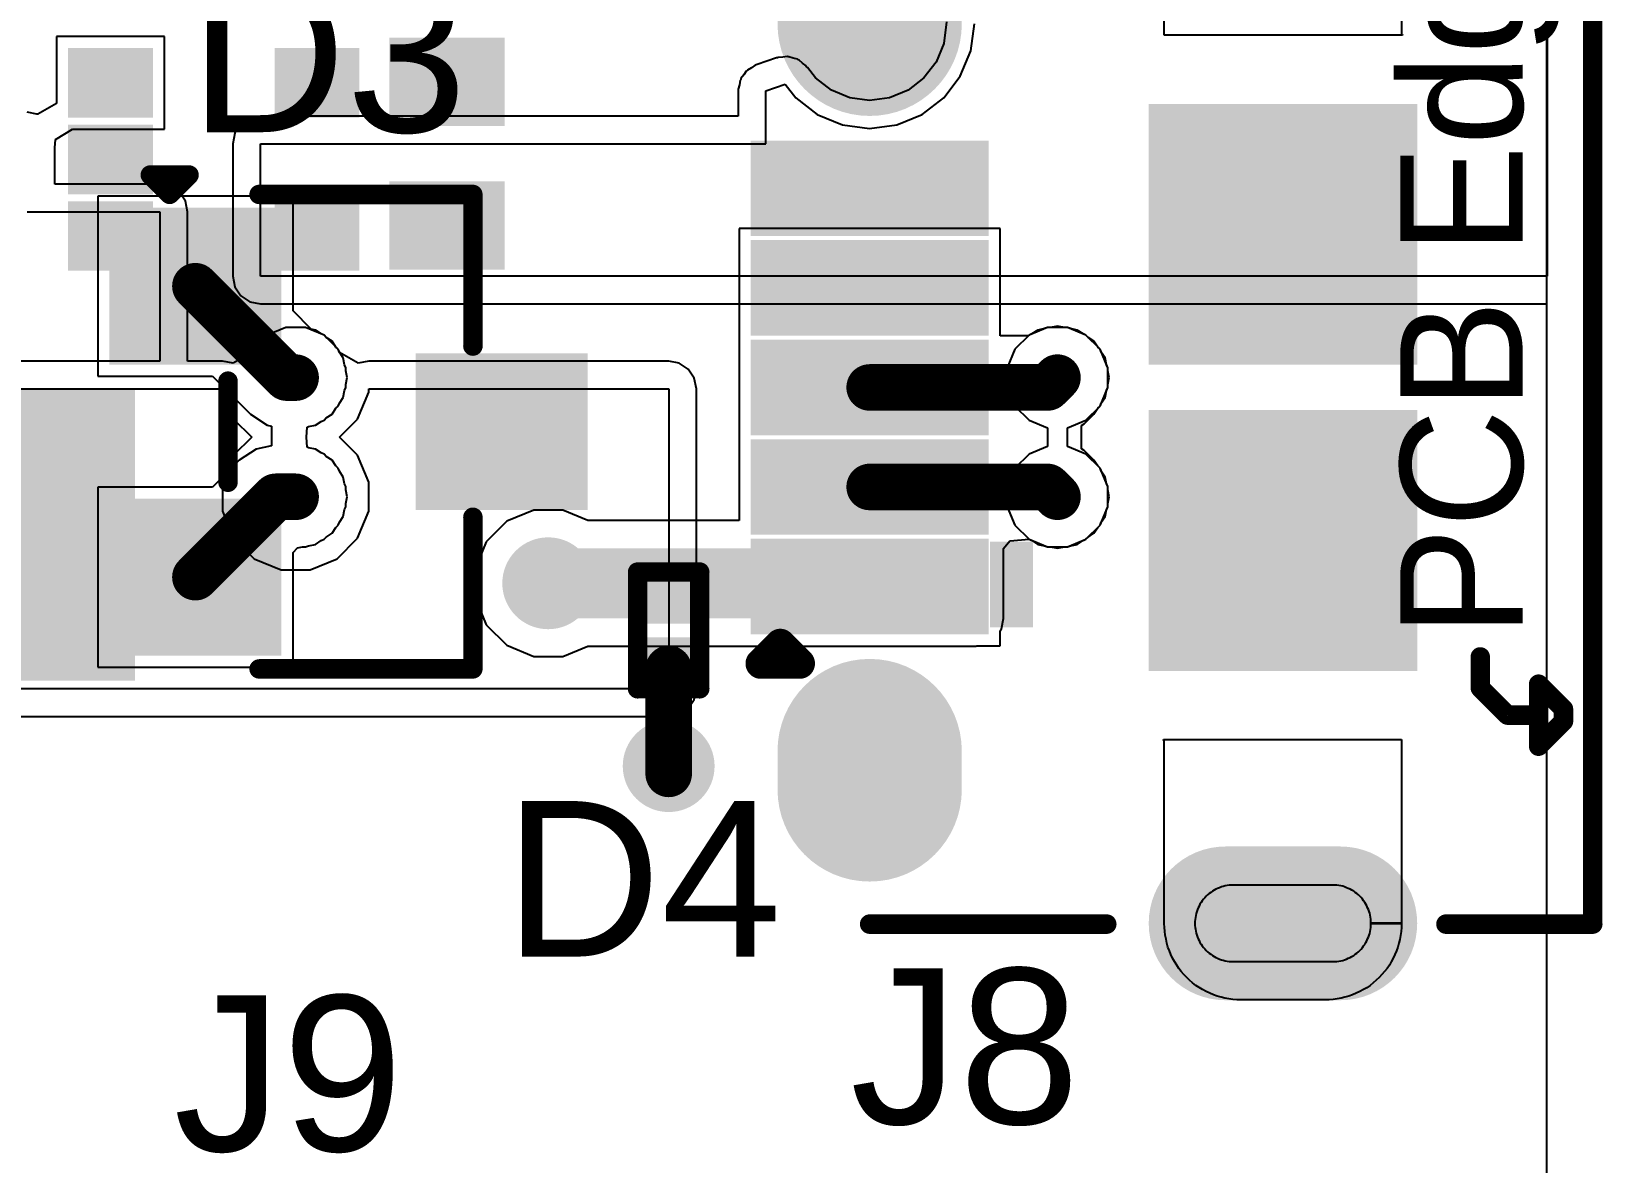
# Model space of a CAD drawing. Header units: millimetres. Extents: x -1.7 to 76.1, y -1.1 to 50.5.
# Drawn here: x 46.51 to 56.77, y 2.87 to 10.26 of the extents above; entities that cross this region are included whole.
import ezdxf

# ---------------------------------------------------------------- set-up
doc = ezdxf.new("R2010")
doc.units = ezdxf.units.MM
for name, color, linetype in [('BottomLayer', 5, 'Continuous'), ('BottomPaste', 16, 'Continuous'), ('BottomSolder', 6, 'Continuous'), ('MultiLayer', 9, 'Continuous'), ('PadHoleLayer', 156, 'Continuous'), ('TopLayer', 1, 'Continuous'), ('TopOverlay', 2, 'Continuous'), ('TopPaste', 8, 'Continuous'), ('TopSolder', 216, 'Continuous'), ('ViaHoleLayer', 16, 'Continuous')]:
    doc.layers.add(name, color=color, linetype=linetype)
doc.styles.add('Arial', font='', dxfattribs={"height": 0.2})
doc.styles.get('Arial').set_extended_font_data('Arial')

# ---------------------------------------------------------------- blocks, each defined once
blk = doc.blocks.new('C___0402_B_67')
at = {"layer": 'BottomLayer'}
for points in [[(-0.241, 0.318), (-0.241, -0.318), (-0.699, -0.318), (-0.699, 0.318)], [(0.699, 0.318), (0.699, -0.318), (0.241, -0.318), (0.241, 0.318)]]:
    blk.add_hatch(color=5, dxfattribs=at).paths.add_polyline_path(points)
at = {"layer": 'BottomPaste'}
for points in [[(-0.241, 0.318), (-0.241, -0.318), (-0.699, -0.318), (-0.699, 0.318)], [(0.699, 0.318), (0.699, -0.318), (0.241, -0.318), (0.241, 0.318)]]:
    blk.add_hatch(color=16, dxfattribs=at).paths.add_polyline_path(points)
at = {"layer": 'BottomSolder'}
for points in [[(-0.181, 0.377), (-0.181, -0.377), (-0.758, -0.377), (-0.758, 0.377)], [(0.758, 0.377), (0.758, -0.377), (0.181, -0.377), (0.181, 0.377)]]:
    blk.add_hatch(color=6, dxfattribs=at).paths.add_polyline_path(points)
blk = doc.blocks.new('S___23_99')
at = {"layer": 'TopLayer'}
for points in [[(-0.41, 1.46), (0.41, 1.46), (0.41, 0.54), (-0.41, 0.54)], [(-1.36, -0.54), (-0.54, -0.54), (-0.54, -1.46), (-1.36, -1.46)], [(0.54, -0.54), (1.36, -0.54), (1.36, -1.46), (0.54, -1.46)]]:
    blk.add_hatch(color=1, dxfattribs=at).paths.add_polyline_path(points)
at = {"layer": 'TopPaste'}
for points in [[(-0.41, 1.46), (0.41, 1.46), (0.41, 0.54), (-0.41, 0.54)], [(-1.36, -0.54), (-0.54, -0.54), (-0.54, -1.46), (-1.36, -1.46)], [(0.54, -0.54), (1.36, -0.54), (1.36, -1.46), (0.54, -1.46)]]:
    blk.add_hatch(color=8, dxfattribs=at).paths.add_polyline_path(points)
at = {"layer": 'TopSolder'}
for points in [[(-0.512, 1.562), (0.512, 1.562), (0.512, 0.438), (-0.512, 0.438)], [(-1.462, -0.438), (-0.438, -0.438), (-0.438, -1.562), (-1.462, -1.562)], [(0.438, -0.438), (1.462, -0.438), (1.462, -1.562), (0.438, -1.562)]]:
    blk.add_hatch(color=216, dxfattribs=at).paths.add_polyline_path(points)
at = {"layer": 'TopOverlay', "const_width": 0.127}
for points in [[(-1.549, -0.584), (-1.549, 0.813)], [(-0.559, 0.813), (-1.549, 0.813)], [(1.549, 0.813), (0.559, 0.813)], [(1.549, -0.584), (1.549, 0.813)], [(0.33, -0.787), (-0.33, -0.787)], [(-1.549, -1.168), (-1.676, -1.041)], [(-1.676, -1.295), (-1.676, -1.041)], [(-1.676, -1.295), (-1.549, -1.168)]]:
    blk.add_lwpolyline(points, dxfattribs=at)
at = {"layer": 'TopOverlay', "const_width": 0.0635}
for points in [[(-1.581, 0.813, 1), (-1.518, 0.813, 1)], [(-1.581, 0.813, 1), (-1.518, 0.813, 1)], [(-0.591, 0.813, 1), (-0.527, 0.813, 1)], [(0.527, 0.813, 1), (0.591, 0.813, 1)], [(1.518, 0.813, 1), (1.581, 0.813, 1)], [(1.518, 0.813, 1), (1.581, 0.813, 1)], [(-1.581, -0.584, 1), (-1.518, -0.584, 1)], [(1.518, -0.584, 1), (1.581, -0.584, 1)], [(-0.362, -0.787, 1), (-0.298, -0.787, 1)], [(0.298, -0.787, 1), (0.362, -0.787, 1)], [(-1.708, -1.041, 1), (-1.645, -1.041, 1)], [(-1.708, -1.041, 1), (-1.645, -1.041, 1)], [(-1.581, -1.168, 1), (-1.518, -1.168, 1)], [(-1.581, -1.168, 1), (-1.518, -1.168, 1)], [(-1.708, -1.295, 1), (-1.645, -1.295, 1)], [(-1.708, -1.295, 1), (-1.645, -1.295, 1)]]:
    blk.add_lwpolyline(points, format="xyb", close=True, dxfattribs=at)
blk = doc.blocks.new('DSN0603_2_100')
at = {"layer": 'TopLayer'}
for points in [[(-0.3, 0.12), (-0.1, 0.12), (-0.1, -0.12), (-0.3, -0.12)], [(0.1, 0.12), (0.3, 0.12), (0.3, -0.12), (0.1, -0.12)]]:
    blk.add_hatch(color=1, dxfattribs=at).paths.add_polyline_path(points)
at = {"layer": 'TopPaste'}
for points in [[(-0.3, 0.12), (-0.1, 0.12), (-0.1, -0.12), (-0.3, -0.12)], [(0.1, 0.12), (0.3, 0.12), (0.3, -0.12), (0.1, -0.12)]]:
    blk.add_hatch(color=8, dxfattribs=at).paths.add_polyline_path(points)
at = {"layer": 'TopSolder'}
for points in [[(-0.355, 0.175), (-0.045, 0.175), (-0.045, -0.175), (-0.355, -0.175)], [(0.045, 0.175), (0.355, 0.175), (0.355, -0.175), (0.045, -0.175)]]:
    blk.add_hatch(color=216, dxfattribs=at).paths.add_polyline_path(points)
at = {"layer": 'TopOverlay', "const_width": 0.127}
for points in [[(-0.381, 0.203), (0.381, 0.203)], [(-0.381, 0.203), (-0.381, -0.203)], [(0.381, 0.203), (0.381, -0.203)], [(-0.381, -0.203), (0.381, -0.203)]]:
    blk.add_lwpolyline(points, dxfattribs=at)
at = {"layer": 'TopOverlay', "const_width": 0.0635}
for points in [[(-0.413, 0.203, 1), (-0.349, 0.203, 1)], [(-0.413, 0.203, 1), (-0.349, 0.203, 1)], [(0.349, 0.203, 1), (0.413, 0.203, 1)], [(0.349, 0.203, 1), (0.413, 0.203, 1)], [(-0.413, -0.203, 1), (-0.349, -0.203, 1)], [(-0.413, -0.203, 1), (-0.349, -0.203, 1)], [(0.349, -0.203, 1), (0.413, -0.203, 1)], [(0.349, -0.203, 1), (0.413, -0.203, 1)]]:
    blk.add_lwpolyline(points, format="xyb", close=True, dxfattribs=at)
blk = doc.blocks.new('SMA_B_101')
at = {"layer": 'BottomLayer'}
for points in [[(-3.25, 0.85), (-0.75, 0.85), (-0.75, -0.85), (-3.25, -0.85)], [(0.75, 0.85), (3.25, 0.85), (3.25, -0.85), (0.75, -0.85)]]:
    blk.add_hatch(color=5, dxfattribs=at).paths.add_polyline_path(points)
at = {"layer": 'BottomPaste'}
for points in [[(-3.25, 0.85), (-0.75, 0.85), (-0.75, -0.85), (-3.25, -0.85)], [(0.75, 0.85), (3.25, 0.85), (3.25, -0.85), (0.75, -0.85)]]:
    blk.add_hatch(color=16, dxfattribs=at).paths.add_polyline_path(points)
at = {"layer": 'BottomSolder'}
for points in [[(-3.352, 0.952), (-0.648, 0.952), (-0.648, -0.952), (-3.352, -0.952)], [(0.648, 0.952), (3.352, 0.952), (3.352, -0.952), (0.648, -0.952)]]:
    blk.add_hatch(color=6, dxfattribs=at).paths.add_polyline_path(points)
blk = doc.blocks.new('10118194_0001LF__115')
at = {"layer": 'BottomLayer'}
h = blk.add_hatch(color=5, dxfattribs=at)
edge = h.paths.add_edge_path()
edge.add_arc((-2.375, 0), 0.5, 270, 450)
edge.add_line((-2.375, 0.5), (-2.625, 0.5))
edge.add_arc((-2.625, 0), 0.5, 90, 270)
edge.add_line((-2.625, -0.5), (-2.375, -0.5))
h = blk.add_hatch(color=5, dxfattribs=at)
edge = h.paths.add_edge_path()
edge.add_arc((2.625, 0), 0.5, 270, 450)
edge.add_line((2.625, 0.5), (2.375, 0.5))
edge.add_arc((2.375, 0), 0.5, 90, 270)
edge.add_line((2.375, -0.5), (2.625, -0.5))
h = blk.add_hatch(color=5, dxfattribs=at)
edge = h.paths.add_edge_path()
edge.add_arc((-3.5, -3.075), 0.4, 180, 360)
edge.add_line((-3.1, -3.075), (-3.1, -2.325))
edge.add_arc((-3.5, -2.325), 0.4, 0, 180)
edge.add_line((-3.9, -2.325), (-3.9, -3.075))
at = {"layer": 'BottomSolder'}
h = blk.add_hatch(color=6, dxfattribs=at)
edge = h.paths.add_edge_path()
edge.add_arc((-2.375, 0), 0.602, 270, 450)
edge.add_line((-2.375, 0.602), (-2.625, 0.602))
edge.add_arc((-2.625, 0), 0.602, 90, 270)
edge.add_line((-2.625, -0.602), (-2.375, -0.602))
h = blk.add_hatch(color=6, dxfattribs=at)
edge = h.paths.add_edge_path()
edge.add_arc((2.625, 0), 0.602, 270, 450)
edge.add_line((2.625, 0.602), (2.375, 0.602))
edge.add_arc((2.375, 0), 0.602, 90, 270)
edge.add_line((2.375, -0.602), (2.625, -0.602))
h = blk.add_hatch(color=6, dxfattribs=at)
edge = h.paths.add_edge_path()
edge.add_arc((-3.5, -3.075), 0.502, 180, 360)
edge.add_line((-2.998, -3.075), (-2.998, -2.325))
edge.add_arc((-3.5, -2.325), 0.502, 0, 180)
edge.add_line((-4.002, -2.325), (-4.002, -3.075))
at = {"layer": 'MultiLayer'}
h = blk.add_hatch(color=9, dxfattribs=at)
edge = h.paths.add_edge_path()
edge.add_arc((-2.375, 0), 0.5, 270, 450)
edge.add_line((-2.375, 0.5), (-2.625, 0.5))
edge.add_arc((-2.625, 0), 0.5, 90, 270)
edge.add_line((-2.625, -0.5), (-2.375, -0.5))
h = blk.add_hatch(color=9, dxfattribs=at)
edge = h.paths.add_edge_path()
edge.add_arc((2.625, 0), 0.5, 270, 450)
edge.add_line((2.625, 0.5), (2.375, 0.5))
edge.add_arc((2.375, 0), 0.5, 90, 270)
edge.add_line((2.375, -0.5), (2.625, -0.5))
h = blk.add_hatch(color=9, dxfattribs=at)
edge = h.paths.add_edge_path()
edge.add_arc((-3.5, -3.075), 0.4, 180, 360)
edge.add_line((-3.1, -3.075), (-3.1, -2.325))
edge.add_arc((-3.5, -2.325), 0.4, 0, 180)
edge.add_line((-3.9, -2.325), (-3.9, -3.075))
at = {"layer": 'PadHoleLayer'}
h = blk.add_hatch(color=156, dxfattribs=at)
edge = h.paths.add_edge_path()
edge.add_arc((-2.35, 0), 0.275, 270, 450)
edge.add_line((-2.35, 0.275), (-2.65, 0.275))
edge.add_arc((-2.65, 0), 0.275, 90, 270)
edge.add_line((-2.65, -0.275), (-2.35, -0.275))
h = blk.add_hatch(color=156, dxfattribs=at)
edge = h.paths.add_edge_path()
edge.add_arc((2.65, 0), 0.275, 270, 450)
edge.add_line((2.65, 0.275), (2.35, 0.275))
edge.add_arc((2.35, 0), 0.275, 90, 270)
edge.add_line((2.35, -0.275), (2.65, -0.275))
h = blk.add_hatch(color=156, dxfattribs=at)
edge = h.paths.add_edge_path()
edge.add_arc((-3.5, -3.025), 0.25, 180, 360)
edge.add_line((-3.25, -3.025), (-3.25, -2.375))
edge.add_arc((-3.5, -2.375), 0.25, 0, 180)
edge.add_line((-3.75, -2.375), (-3.75, -3.025))
at = {"layer": 'TopLayer'}
for points in [[(-1.51, 0.675), (-1.09, 0.675), (-1.09, -0.675), (-1.51, -0.675)], [(-0.86, 0.675), (-0.44, 0.675), (-0.44, -0.675), (-0.86, -0.675)], [(-0.21, 0.675), (0.21, 0.675), (0.21, -0.675), (-0.21, -0.675)], [(0.44, 0.675), (0.86, 0.675), (0.86, -0.675), (0.44, -0.675)], [(1.09, 0.675), (1.51, 0.675), (1.51, -0.675), (1.09, -0.675)], [(-1.75, -1.925), (-0.25, -1.925), (-0.25, -3.475), (-1.75, -3.475)], [(0.25, -1.925), (1.75, -1.925), (1.75, -3.475), (0.25, -3.475)]]:
    blk.add_hatch(color=1, dxfattribs=at).paths.add_polyline_path(points)
h = blk.add_hatch(color=1, dxfattribs=at)
edge = h.paths.add_edge_path()
edge.add_arc((-2.375, 0), 0.5, 270, 450)
edge.add_line((-2.375, 0.5), (-2.625, 0.5))
edge.add_arc((-2.625, 0), 0.5, 90, 270)
edge.add_line((-2.625, -0.5), (-2.375, -0.5))
h = blk.add_hatch(color=1, dxfattribs=at)
edge = h.paths.add_edge_path()
edge.add_arc((2.625, 0), 0.5, 270, 450)
edge.add_line((2.625, 0.5), (2.375, 0.5))
edge.add_arc((2.375, 0), 0.5, 90, 270)
edge.add_line((2.375, -0.5), (2.625, -0.5))
h = blk.add_hatch(color=1, dxfattribs=at)
edge = h.paths.add_edge_path()
edge.add_arc((-3.5, -3.075), 0.4, 180, 360)
edge.add_line((-3.1, -3.075), (-3.1, -2.325))
edge.add_arc((-3.5, -2.325), 0.4, 0, 180)
edge.add_line((-3.9, -2.325), (-3.9, -3.075))
at = {"layer": 'TopOverlay'}
blk.add_hatch(color=2, dxfattribs=at).paths.add_polyline_path([(-1.566, -1.067), (-1.007, -1.067), (-1.007, -0.787), (-1.566, -0.787)])
at = {"layer": 'TopPaste'}
for points in [[(-1.51, 0.675), (-1.09, 0.675), (-1.09, -0.675), (-1.51, -0.675)], [(-0.86, 0.675), (-0.44, 0.675), (-0.44, -0.675), (-0.86, -0.675)], [(-0.21, 0.675), (0.21, 0.675), (0.21, -0.675), (-0.21, -0.675)], [(0.44, 0.675), (0.86, 0.675), (0.86, -0.675), (0.44, -0.675)], [(1.09, 0.675), (1.51, 0.675), (1.51, -0.675), (1.09, -0.675)], [(-1.75, -1.925), (-0.25, -1.925), (-0.25, -3.475), (-1.75, -3.475)], [(0.25, -1.925), (1.75, -1.925), (1.75, -3.475), (0.25, -3.475)]]:
    blk.add_hatch(color=8, dxfattribs=at).paths.add_polyline_path(points)
at = {"layer": 'TopSolder'}
for points in [[(-1.612, 0.777), (-0.988, 0.777), (-0.988, -0.777), (-1.612, -0.777)], [(-0.962, 0.777), (-0.338, 0.777), (-0.338, -0.777), (-0.962, -0.777)], [(-0.312, 0.777), (0.312, 0.777), (0.312, -0.777), (-0.312, -0.777)], [(0.338, 0.777), (0.962, 0.777), (0.962, -0.777), (0.338, -0.777)], [(0.988, 0.777), (1.612, 0.777), (1.612, -0.777), (0.988, -0.777)], [(-1.852, -1.823), (-0.148, -1.823), (-0.148, -3.577), (-1.852, -3.577)], [(0.148, -1.823), (1.852, -1.823), (1.852, -3.577), (0.148, -3.577)]]:
    blk.add_hatch(color=216, dxfattribs=at).paths.add_polyline_path(points)
h = blk.add_hatch(color=216, dxfattribs=at)
edge = h.paths.add_edge_path()
edge.add_arc((-2.375, 0), 0.602, 270, 450)
edge.add_line((-2.375, 0.602), (-2.625, 0.602))
edge.add_arc((-2.625, 0), 0.602, 90, 270)
edge.add_line((-2.625, -0.602), (-2.375, -0.602))
h = blk.add_hatch(color=216, dxfattribs=at)
edge = h.paths.add_edge_path()
edge.add_arc((2.625, 0), 0.602, 270, 450)
edge.add_line((2.625, 0.602), (2.375, 0.602))
edge.add_arc((2.375, 0), 0.602, 90, 270)
edge.add_line((2.375, -0.602), (2.625, -0.602))
h = blk.add_hatch(color=216, dxfattribs=at)
edge = h.paths.add_edge_path()
edge.add_arc((-3.5, -3.075), 0.502, 180, 360)
edge.add_line((-2.998, -3.075), (-2.998, -2.325))
edge.add_arc((-3.5, -2.325), 0.502, 0, 180)
edge.add_line((-4.002, -2.325), (-4.002, -3.075))
at = {"layer": 'TopLayer'}
for p, q in [((-3.679, -1.958), (-3.655, -1.949)), ((-3.655, -1.949), (-3.629, -1.942)), ((-3.629, -1.942), (-3.604, -1.936)), ((-3.604, -1.936), (-3.578, -1.931)), ((-3.578, -1.931), (-3.552, -1.928)), ((-3.552, -1.928), (-3.526, -1.926)), ((-3.526, -1.926), (-3.5, -1.925)), ((-3.5, -1.925), (-2.305, -1.925)), ((-2.305, -1.925), (-2.305, -1.92)), ((-2.305, -1.92), (-2.3, -1.92)), ((-2.3, -1.92), (-2.3, -3.475)), ((2.3, -3.48), (2.3, -1.925)), ((2.3, -1.925), (3.498, -1.925)), ((-3.835, -2.053), (-3.815, -2.036)), ((-3.815, -2.036), (-3.794, -2.02)), ((-3.794, -2.02), (-3.772, -2.006)), ((-3.772, -2.006), (-3.75, -1.992)), ((-3.75, -1.992), (-3.727, -1.979)), ((-3.727, -1.979), (-3.703, -1.968)), ((-3.703, -1.968), (-3.679, -1.958)), ((-3.933, -2.175), (-3.919, -2.153)), ((-3.919, -2.153), (-3.905, -2.131)), ((-3.905, -2.131), (-3.889, -2.11)), ((-3.889, -2.11), (-3.872, -2.09)), ((-3.872, -2.09), (-3.854, -2.071)), ((-3.854, -2.071), (-3.835, -2.053)), ((-3.613, -2.152), (-3.625, -2.158)), ((-3.602, -2.147), (-3.613, -2.152)), ((-3.59, -2.142), (-3.602, -2.147)), ((-3.577, -2.137), (-3.59, -2.142)), ((-3.565, -2.134), (-3.577, -2.137)), ((-3.552, -2.13), (-3.565, -2.134)), ((-3.539, -2.128), (-3.552, -2.13)), ((-3.526, -2.126), (-3.539, -2.128)), ((-3.513, -2.125), (-3.526, -2.126)), ((-3.5, -2.125), (-3.513, -2.125)), ((-3.487, -2.125), (-3.5, -2.125)), ((-3.474, -2.126), (-3.487, -2.125)), ((-3.461, -2.128), (-3.474, -2.126)), ((-3.448, -2.13), (-3.461, -2.128)), ((-3.435, -2.134), (-3.448, -2.13)), ((-3.423, -2.137), (-3.435, -2.134)), ((-3.41, -2.142), (-3.423, -2.137)), ((-3.398, -2.147), (-3.41, -2.142)), ((-3.387, -2.152), (-3.398, -2.147)), ((-3.375, -2.158), (-3.387, -2.152)), ((-3.976, -2.27), (-3.967, -2.246)), ((-3.967, -2.246), (-3.957, -2.222)), ((-3.957, -2.222), (-3.946, -2.198)), ((-3.946, -2.198), (-3.933, -2.175)), ((-3.717, -2.25), (-3.723, -2.262)), ((-3.71, -2.239), (-3.717, -2.25)), ((-3.702, -2.228), (-3.71, -2.239)), ((-3.694, -2.218), (-3.702, -2.228)), ((-3.686, -2.208), (-3.694, -2.218)), ((-3.677, -2.198), (-3.686, -2.208)), ((-3.667, -2.189), (-3.677, -2.198)), ((-3.657, -2.181), (-3.667, -2.189)), ((-3.647, -2.173), (-3.657, -2.181)), ((-3.636, -2.165), (-3.647, -2.173)), ((-3.625, -2.158), (-3.636, -2.165)), ((-3.364, -2.165), (-3.375, -2.158)), ((-3.353, -2.173), (-3.364, -2.165)), ((-3.343, -2.181), (-3.353, -2.173)), ((-3.333, -2.189), (-3.343, -2.181)), ((-3.323, -2.198), (-3.333, -2.189)), ((-3.314, -2.208), (-3.323, -2.198)), ((-3.306, -2.218), (-3.314, -2.208)), ((-3.298, -2.228), (-3.306, -2.218)), ((-3.29, -2.239), (-3.298, -2.228)), ((-3.283, -2.25), (-3.29, -2.239)), ((-3.277, -2.262), (-3.283, -2.25)), ((-3.997, -2.373), (-3.994, -2.347)), ((-3.994, -2.347), (-3.989, -2.321)), ((-3.989, -2.321), (-3.983, -2.296)), ((-3.983, -2.296), (-3.976, -2.27)), ((-3.749, -2.349), (-3.75, -2.362)), ((-3.747, -2.336), (-3.749, -2.349)), ((-3.745, -2.323), (-3.747, -2.336)), ((-3.741, -2.31), (-3.745, -2.323)), ((-3.738, -2.298), (-3.741, -2.31)), ((-3.733, -2.285), (-3.738, -2.298)), ((-3.728, -2.273), (-3.733, -2.285)), ((-3.723, -2.262), (-3.728, -2.273)), ((-3.272, -2.273), (-3.277, -2.262)), ((-3.267, -2.285), (-3.272, -2.273)), ((-3.262, -2.298), (-3.267, -2.285)), ((-3.259, -2.31), (-3.262, -2.298)), ((-3.255, -2.323), (-3.259, -2.31)), ((-3.253, -2.336), (-3.255, -2.323)), ((-3.251, -2.349), (-3.253, -2.336)), ((-3.25, -2.362), (-3.251, -2.349)), ((-4, -2.425), (-3.999, -2.399)), ((-4, -2.975), (-4, -2.425)), ((-3.999, -2.399), (-3.997, -2.373)), ((-3.75, -2.362), (-3.75, -2.375)), ((-3.75, -2.375), (-3.75, -3.025)), ((-3.25, -2.375), (-3.25, -2.362)), ((-3.25, -2.385), (-3.25, -2.375)), ((-3.25, -3.015), (-3.25, -2.385)), ((-3.999, -3.002), (-4, -2.975)), ((-3.997, -3.028), (-3.999, -3.002)), ((-3.994, -3.054), (-3.997, -3.028)), ((-3.989, -3.08), (-3.994, -3.054)), ((-3.75, -3.025), (-3.75, -3.039)), ((-3.75, -3.039), (-3.749, -3.052)), ((-3.749, -3.052), (-3.747, -3.065)), ((-3.747, -3.065), (-3.745, -3.078)), ((-3.745, -3.078), (-3.742, -3.091)), ((-3.258, -3.091), (-3.255, -3.078)), ((-3.255, -3.078), (-3.253, -3.065)), ((-3.253, -3.065), (-3.251, -3.052)), ((-3.251, -3.052), (-3.25, -3.039)), ((-3.25, -3.025), (-3.25, -3.015)), ((-3.25, -3.039), (-3.25, -3.025)), ((-3.983, -3.105), (-3.989, -3.08)), ((-3.976, -3.13), (-3.983, -3.105)), ((-3.967, -3.155), (-3.976, -3.13)), ((-3.957, -3.179), (-3.967, -3.155)), ((-3.946, -3.203), (-3.957, -3.179)), ((-3.742, -3.091), (-3.738, -3.103)), ((-3.738, -3.103), (-3.733, -3.115)), ((-3.733, -3.115), (-3.728, -3.127)), ((-3.728, -3.127), (-3.723, -3.139)), ((-3.723, -3.139), (-3.717, -3.151)), ((-3.717, -3.151), (-3.71, -3.162)), ((-3.71, -3.162), (-3.702, -3.172)), ((-3.702, -3.172), (-3.695, -3.183)), ((-3.305, -3.183), (-3.298, -3.172)), ((-3.298, -3.172), (-3.29, -3.162)), ((-3.29, -3.162), (-3.283, -3.151)), ((-3.283, -3.151), (-3.277, -3.139)), ((-3.277, -3.139), (-3.272, -3.127)), ((-3.272, -3.127), (-3.267, -3.115)), ((-3.267, -3.115), (-3.262, -3.103)), ((-3.262, -3.103), (-3.258, -3.091)), ((-3.933, -3.226), (-3.946, -3.203)), ((-3.92, -3.248), (-3.933, -3.226)), ((-3.905, -3.269), (-3.92, -3.248)), ((-3.889, -3.29), (-3.905, -3.269)), ((-3.695, -3.183), (-3.686, -3.193)), ((-3.686, -3.193), (-3.677, -3.202)), ((-3.677, -3.202), (-3.668, -3.211)), ((-3.668, -3.211), (-3.658, -3.22)), ((-3.658, -3.22), (-3.647, -3.227)), ((-3.647, -3.227), (-3.637, -3.235)), ((-3.637, -3.235), (-3.626, -3.242)), ((-3.626, -3.242), (-3.614, -3.248)), ((-3.614, -3.248), (-3.602, -3.253)), ((-3.602, -3.253), (-3.59, -3.258)), ((-3.59, -3.258), (-3.578, -3.263)), ((-3.578, -3.263), (-3.566, -3.267)), ((-3.566, -3.267), (-3.553, -3.27)), ((-3.553, -3.27), (-3.54, -3.272)), ((-3.54, -3.272), (-3.527, -3.274)), ((-3.527, -3.274), (-3.514, -3.275)), ((-3.514, -3.275), (-3.502, -3.275)), ((-3.502, -3.275), (-3.502, -3.475)), ((-3.498, -3.475), (-3.498, -3.275)), ((-3.498, -3.275), (-3.486, -3.275)), ((-3.486, -3.275), (-3.473, -3.274)), ((-3.473, -3.274), (-3.46, -3.272)), ((-3.46, -3.272), (-3.447, -3.27)), ((-3.447, -3.27), (-3.434, -3.267)), ((-3.434, -3.267), (-3.422, -3.263)), ((-3.422, -3.263), (-3.41, -3.258)), ((-3.41, -3.258), (-3.398, -3.253)), ((-3.398, -3.253), (-3.386, -3.248)), ((-3.386, -3.248), (-3.374, -3.242)), ((-3.374, -3.242), (-3.363, -3.235)), ((-3.363, -3.235), (-3.353, -3.227)), ((-3.353, -3.227), (-3.342, -3.22)), ((-3.342, -3.22), (-3.332, -3.211)), ((-3.332, -3.211), (-3.323, -3.202)), ((-3.323, -3.202), (-3.314, -3.193)), ((-3.314, -3.193), (-3.305, -3.183)), ((-3.872, -3.31), (-3.889, -3.29)), ((-3.854, -3.329), (-3.872, -3.31)), ((-3.835, -3.347), (-3.854, -3.329)), ((-3.815, -3.364), (-3.835, -3.347)), ((-3.794, -3.38), (-3.815, -3.364)), ((-3.773, -3.395), (-3.794, -3.38)), ((-3.751, -3.408), (-3.773, -3.395)), ((-3.728, -3.421), (-3.751, -3.408)), ((-3.704, -3.432), (-3.728, -3.421)), ((-3.68, -3.442), (-3.704, -3.432)), ((-3.655, -3.451), (-3.68, -3.442)), ((-3.63, -3.458), (-3.655, -3.451)), ((-3.605, -3.464), (-3.63, -3.458)), ((-3.579, -3.469), (-3.605, -3.464)), ((-3.553, -3.472), (-3.579, -3.469)), ((-3.527, -3.474), (-3.553, -3.472)), ((-3.502, -3.475), (-3.527, -3.474)), ((-2.3, -3.475), (-3.498, -3.475)), ((2.305, -3.48), (2.3, -3.48)), ((3.5, -3.475), (2.305, -3.475)), ((2.305, -3.475), (2.305, -3.48))]:
    blk.add_line(p, q, dxfattribs=at)
at = {"layer": 'TopOverlay'}
for points, const_width in [([(-1.803, 0.711), (-1.803, 0.457)], 0.2), ([(-1.803, 0.711), (-1.676, 0.584)], 0.2), ([(-1.676, 0.584), (-1.803, 0.457)], 0.2), ([(-3.505, 0), (-3.505, -1.549)], 0.127), ([(-3.505, -3.765), (-3.505, -4.724)], 0.127), ([(-1.963, -3.989), (-2.14, -4.167)], 0.127), ([(-1.963, -3.989), (-1.759, -3.989)], 0.127), ([(-2.14, -4.167), (-2.14, -4.37)], 0.127), ([(-2.344, -4.37), (-2.14, -4.37)], 0.127), ([(-2.344, -4.37), (-2.18, -4.533)], 0.127), ([(-2.14, -4.37), (-1.937, -4.37)], 0.127), ([(-1.937, -4.37), (-2.1, -4.533)], 0.127), ([(-2.18, -4.533), (-2.1, -4.533)], 0.127), ([(-3.505, -4.724), (3.505, -4.724)], 0.127)]:
    blk.add_lwpolyline(points, dxfattribs=dict(at, const_width=const_width))
for points, const_width in [([(-1.853, 0.711, 1), (-1.753, 0.711, 1)], 0.1), ([(-1.853, 0.711, 1), (-1.753, 0.711, 1)], 0.1), ([(-1.726, 0.584, 1), (-1.626, 0.584, 1)], 0.1), ([(-1.726, 0.584, 1), (-1.626, 0.584, 1)], 0.1), ([(-1.853, 0.457, 1), (-1.753, 0.457, 1)], 0.1), ([(-1.853, 0.457, 1), (-1.753, 0.457, 1)], 0.1), ([(-3.537, 0, 1), (-3.473, 0, 1)], 0.0635), ([(-3.537, -1.549, 1), (-3.473, -1.549, 1)], 0.0635), ([(-3.537, -3.765, 1), (-3.473, -3.765, 1)], 0.0635), ([(-1.994, -3.989, 1), (-1.931, -3.989, 1)], 0.0635), ([(-1.994, -3.989, 1), (-1.931, -3.989, 1)], 0.0635), ([(-1.791, -3.989, 1), (-1.728, -3.989, 1)], 0.0635), ([(-2.172, -4.167, 1), (-2.109, -4.167, 1)], 0.0635), ([(-2.172, -4.167, 1), (-2.109, -4.167, 1)], 0.0635), ([(-2.375, -4.37, 1), (-2.312, -4.37, 1)], 0.0635), ([(-2.375, -4.37, 1), (-2.312, -4.37, 1)], 0.0635), ([(-2.172, -4.37, 1), (-2.109, -4.37, 1)], 0.0635), ([(-2.172, -4.37, 1), (-2.109, -4.37, 1)], 0.0635), ([(-2.172, -4.37, 1), (-2.109, -4.37, 1)], 0.0635), ([(-1.969, -4.37, 1), (-1.906, -4.37, 1)], 0.0635), ([(-1.969, -4.37, 1), (-1.906, -4.37, 1)], 0.0635), ([(-2.212, -4.533, 1), (-2.149, -4.533, 1)], 0.0635), ([(-2.212, -4.533, 1), (-2.149, -4.533, 1)], 0.0635), ([(-2.132, -4.533, 1), (-2.069, -4.533, 1)], 0.0635), ([(-2.132, -4.533, 1), (-2.069, -4.533, 1)], 0.0635), ([(-3.537, -4.724, 1), (-3.473, -4.724, 1)], 0.0635), ([(-3.537, -4.724, 1), (-3.473, -4.724, 1)], 0.0635)]:
    blk.add_lwpolyline(points, format="xyb", close=True, dxfattribs=dict(at, const_width=const_width))
blk.add_text('PCB Edge', height=0.8, dxfattribs=at).set_placement((-1.629, -4.266))
blk = doc.blocks.new('VSOF_5_B_224')
at = {"layer": 'BottomLayer'}
for points in [[(-0.85, 0.625), (-0.5, 0.625), (-0.5, 0.375), (-0.85, 0.375)], [(0.5, 0.625), (0.85, 0.625), (0.85, 0.375), (0.5, 0.375)], [(-0.85, 0.125), (-0.5, 0.125), (-0.5, -0.125), (-0.85, -0.125)], [(-0.85, -0.375), (-0.5, -0.375), (-0.5, -0.625), (-0.85, -0.625)], [(0.5, -0.375), (0.85, -0.375), (0.85, -0.625), (0.5, -0.625)]]:
    blk.add_hatch(color=5, dxfattribs=at).paths.add_polyline_path(points)
at = {"layer": 'BottomPaste'}
for points in [[(-0.85, 0.625), (-0.5, 0.625), (-0.5, 0.375), (-0.85, 0.375)], [(0.5, 0.625), (0.85, 0.625), (0.85, 0.375), (0.5, 0.375)], [(-0.85, 0.125), (-0.5, 0.125), (-0.5, -0.125), (-0.85, -0.125)], [(-0.85, -0.375), (-0.5, -0.375), (-0.5, -0.625), (-0.85, -0.625)], [(0.5, -0.375), (0.85, -0.375), (0.85, -0.625), (0.5, -0.625)]]:
    blk.add_hatch(color=16, dxfattribs=at).paths.add_polyline_path(points)
at = {"layer": 'BottomSolder'}
for points in [[(-0.952, 0.727), (-0.398, 0.727), (-0.398, 0.273), (-0.952, 0.273)], [(0.398, 0.727), (0.952, 0.727), (0.952, 0.273), (0.398, 0.273)], [(-0.952, 0.227), (-0.398, 0.227), (-0.398, -0.227), (-0.952, -0.227)], [(-0.952, -0.273), (-0.398, -0.273), (-0.398, -0.727), (-0.952, -0.727)], [(0.398, -0.273), (0.952, -0.273), (0.952, -0.727), (0.398, -0.727)]]:
    blk.add_hatch(color=6, dxfattribs=at).paths.add_polyline_path(points)

msp = doc.modelspace()

# ---------------------------------------------------------------- hatches: boundary and pattern name
at = {"layer": 'BottomLayer'}
h = msp.add_hatch(color=5, dxfattribs=at)
edge = h.paths.add_edge_path()
edge.add_arc((48.236, 7.998), 0.15, 0, 360)
h = msp.add_hatch(color=5, dxfattribs=at)
edge = h.paths.add_edge_path()
edge.add_arc((53.213, 7.998), 0.15, 0, 360)
h = msp.add_hatch(color=5, dxfattribs=at)
edge = h.paths.add_edge_path()
edge.add_arc((48.236, 7.22), 0.15, 0, 360)
h = msp.add_hatch(color=5, dxfattribs=at)
edge = h.paths.add_edge_path()
edge.add_arc((53.213, 7.22), 0.15, 0, 360)
h = msp.add_hatch(color=5, dxfattribs=at)
edge = h.paths.add_edge_path()
edge.add_arc((49.886, 6.655), 0.3, 0, 360)
h = msp.add_hatch(color=5, dxfattribs=at)
edge = h.paths.add_edge_path()
edge.add_arc((50.673, 5.461), 0.3, 0, 360)
at = {"layer": 'TopLayer'}
h = msp.add_hatch(color=1, dxfattribs=at)
edge = h.paths.add_edge_path()
edge.add_arc((48.236, 7.998), 0.15, 0, 360)
h = msp.add_hatch(color=1, dxfattribs=at)
edge = h.paths.add_edge_path()
edge.add_arc((53.213, 7.998), 0.15, 0, 360)
h = msp.add_hatch(color=1, dxfattribs=at)
edge = h.paths.add_edge_path()
edge.add_arc((48.236, 7.22), 0.15, 0, 360)
h = msp.add_hatch(color=1, dxfattribs=at)
edge = h.paths.add_edge_path()
edge.add_arc((53.213, 7.22), 0.15, 0, 360)
h = msp.add_hatch(color=1, dxfattribs=at)
edge = h.paths.add_edge_path()
edge.add_arc((49.886, 6.655), 0.3, 0, 360)
msp.add_hatch(color=1, dxfattribs=at).paths.add_polyline_path([(49.809, 6.426), (52.68, 6.426), (52.68, 6.883), (49.809, 6.883)])
h = msp.add_hatch(color=1, dxfattribs=at)
edge = h.paths.add_edge_path()
edge.add_arc((50.673, 5.461), 0.3, 0, 360)
at = {"layer": 'ViaHoleLayer'}
h = msp.add_hatch(color=16, dxfattribs=at)
edge = h.paths.add_edge_path()
edge.add_arc((48.236, 7.998), 0.1, 0, 360)
h = msp.add_hatch(color=16, dxfattribs=at)
edge = h.paths.add_edge_path()
edge.add_arc((53.213, 7.998), 0.1, 0, 360)
h = msp.add_hatch(color=16, dxfattribs=at)
edge = h.paths.add_edge_path()
edge.add_arc((48.236, 7.22), 0.1, 0, 360)
h = msp.add_hatch(color=16, dxfattribs=at)
edge = h.paths.add_edge_path()
edge.add_arc((53.213, 7.22), 0.1, 0, 360)
h = msp.add_hatch(color=16, dxfattribs=at)
edge = h.paths.add_edge_path()
edge.add_arc((49.886, 6.655), 0.15, 0, 360)
h = msp.add_hatch(color=16, dxfattribs=at)
edge = h.paths.add_edge_path()
edge.add_arc((50.673, 5.461), 0.15, 0, 360)

# ---------------------------------------------------------------- linework, layer by layer
at = {"layer": 'BottomLayer'}
for p, q in [((56.413, 16.358), (56.413, 8.661)), ((52.489, 10.321), (52.47, 10.18)), ((52.647, 10.132), (52.67, 10.309)), ((47.379, 10.226), (46.673, 10.226)), ((46.673, 10.226), (46.673, 9.789)), ((47.379, 9.621), (47.379, 10.226)), ((52.47, 10.18), (52.42, 10.059)), ((51.377, 10.086), (51.25, 10.043)), ((51.383, 10.087), (51.377, 10.086)), ((51.388, 10.089), (51.383, 10.087)), ((51.418, 10.091), (51.388, 10.089)), ((51.447, 10.095), (51.418, 10.091)), ((51.453, 10.093), (51.447, 10.095)), ((51.459, 10.094), (51.453, 10.093)), ((51.487, 10.084), (51.459, 10.094)), ((51.515, 10.077), (51.487, 10.084)), ((51.52, 10.073), (51.515, 10.077)), ((51.526, 10.071), (51.52, 10.073)), ((51.548, 10.052), (51.526, 10.071)), ((52.578, 9.967), (52.647, 10.132)), ((51.163, 9.975), (51.145, 9.951)), ((51.18, 9.999), (51.163, 9.975)), ((51.185, 10.003), (51.18, 9.999)), ((51.188, 10.007), (51.185, 10.003)), ((51.214, 10.022), (51.188, 10.007)), ((51.239, 10.039), (51.214, 10.022)), ((51.245, 10.04), (51.239, 10.039)), ((51.25, 10.043), (51.245, 10.04)), ((51.571, 10.034), (51.548, 10.052)), ((51.574, 10.028), (51.571, 10.034)), ((51.579, 10.024), (51.574, 10.028)), ((51.632, 9.955), (51.579, 10.024)), ((52.42, 10.059), (52.34, 9.955)), ((52.47, 9.826), (52.578, 9.967)), ((51.135, 9.911), (51.127, 9.883)), ((51.127, 9.883), (51.128, 9.877)), ((51.128, 9.877), (51.127, 9.871)), ((51.127, 9.871), (51.127, 9.706)), ((51.141, 9.94), (51.135, 9.911)), ((51.144, 9.945), (51.141, 9.94)), ((51.145, 9.951), (51.144, 9.945)), ((51.308, 9.871), (51.435, 9.914)), ((51.308, 9.525), (51.308, 9.871)), ((51.435, 9.914), (51.503, 9.826)), ((51.736, 9.875), (51.632, 9.955)), ((51.857, 9.825), (51.736, 9.875)), ((52.237, 9.875), (52.116, 9.825)), ((52.34, 9.955), (52.237, 9.875)), ((46.673, 9.789), (46.552, 9.718)), ((51.503, 9.826), (51.644, 9.717)), ((51.986, 9.808), (51.857, 9.825)), ((52.116, 9.825), (51.986, 9.808)), ((52.328, 9.717), (52.47, 9.826)), ((46.546, 9.719), (46.482, 9.732)), ((46.552, 9.718), (46.546, 9.719)), ((47.878, 9.653), (47.839, 9.594)), ((47.937, 9.692), (47.878, 9.653)), ((48.006, 9.706), (47.937, 9.692)), ((51.127, 9.706), (48.006, 9.706)), ((51.644, 9.717), (51.809, 9.649)), ((51.809, 9.649), (51.986, 9.626)), ((51.986, 9.626), (52.163, 9.649)), ((52.163, 9.649), (52.328, 9.717)), ((46.663, 9.498), (46.668, 9.553)), ((46.668, 9.553), (46.779, 9.621)), ((46.779, 9.621), (47.379, 9.621)), ((47.839, 9.594), (47.825, 9.525)), ((46.663, 9.262), (46.663, 9.498)), ((47.825, 9.525), (47.825, 8.661)), ((48.006, 8.661), (48.006, 9.525)), ((48.006, 9.525), (51.308, 9.525)), ((47.349, 9.262), (46.663, 9.262)), ((47.418, 9.248), (47.349, 9.262)), ((47.477, 9.209), (47.418, 9.248)), ((47.516, 9.15), (47.477, 9.209)), ((47.53, 9.08), (47.516, 9.15)), ((46.482, 9.08), (47.349, 9.08)), ((47.349, 9.08), (47.349, 8.106)), ((47.53, 8.106), (47.53, 9.08)), ((47.825, 8.661), (47.839, 8.592)), ((56.413, 8.661), (48.006, 8.661)), ((47.839, 8.592), (47.878, 8.533)), ((47.878, 8.533), (47.937, 8.494)), ((47.937, 8.494), (48.006, 8.48)), ((48.006, 8.48), (56.408, 8.48)), ((56.408, 8.48), (56.408, -1.011)), ((48.171, 8.326), (48.05, 8.276)), ((48.301, 8.326), (48.171, 8.326)), ((48.422, 8.276), (48.301, 8.326)), ((53.148, 8.326), (53.027, 8.276)), ((53.278, 8.326), (53.148, 8.326)), ((53.399, 8.276), (53.278, 8.326)), ((48.05, 8.276), (47.958, 8.184)), ((48.514, 8.184), (48.422, 8.276)), ((53.027, 8.276), (52.935, 8.184)), ((53.491, 8.184), (53.399, 8.276)), ((47.95, 8.163), (47.828, 8.092)), ((47.958, 8.184), (47.95, 8.163)), ((48.522, 8.163), (48.514, 8.184)), ((48.644, 8.092), (48.522, 8.163)), ((52.935, 8.184), (52.885, 8.063)), ((53.541, 8.063), (53.491, 8.184)), ((47.349, 8.106), (43.612, 8.106)), ((47.758, 8.106), (47.53, 8.106)), ((47.828, 8.092), (47.758, 8.106)), ((48.714, 8.106), (48.644, 8.092)), ((50.673, 8.106), (48.714, 8.106)), ((50.742, 8.092), (50.673, 8.106)), ((50.801, 8.053), (50.742, 8.092)), ((50.84, 7.994), (50.801, 8.053)), ((52.885, 8.063), (52.885, 7.933)), ((53.541, 7.933), (53.541, 8.063)), ((44.323, 7.925), (47.758, 7.925)), ((47.758, 7.925), (47.758, 7.903)), ((48.714, 7.903), (48.714, 7.925)), ((48.714, 7.925), (50.673, 7.925)), ((50.673, 7.925), (50.673, 5.966)), ((50.854, 7.925), (50.84, 7.994)), ((50.854, 5.966), (50.854, 7.925)), ((52.885, 7.933), (52.935, 7.812)), ((53.491, 7.812), (53.541, 7.933)), ((47.758, 7.903), (47.831, 7.727)), ((48.641, 7.727), (48.714, 7.903)), ((52.935, 7.812), (53.027, 7.72)), ((53.399, 7.72), (53.491, 7.812)), ((47.831, 7.727), (47.949, 7.609)), ((48.523, 7.609), (48.641, 7.727)), ((53.027, 7.72), (53.148, 7.67)), ((53.278, 7.67), (53.399, 7.72)), ((47.949, 7.609), (47.831, 7.491)), ((48.641, 7.491), (48.523, 7.609)), ((53.148, 7.67), (53.148, 7.548)), ((53.278, 7.548), (53.278, 7.67)), ((53.027, 7.498), (52.935, 7.406)), ((53.148, 7.548), (53.027, 7.498)), ((53.399, 7.498), (53.278, 7.548)), ((53.491, 7.406), (53.399, 7.498)), ((47.831, 7.491), (47.758, 7.315)), ((48.714, 7.315), (48.641, 7.491)), ((52.935, 7.406), (52.885, 7.286)), ((53.541, 7.286), (53.491, 7.406)), ((47.758, 7.315), (47.758, 7.125)), ((48.714, 7.125), (48.714, 7.315)), ((52.885, 7.286), (52.885, 7.155)), ((53.541, 7.155), (53.541, 7.286)), ((47.758, 7.125), (47.831, 6.95)), ((48.641, 6.95), (48.714, 7.125)), ((52.885, 7.155), (52.935, 7.035)), ((53.491, 7.035), (53.541, 7.155)), ((52.935, 7.035), (53.027, 6.942)), ((53.399, 6.942), (53.491, 7.035)), ((47.831, 6.95), (47.965, 6.815)), ((48.507, 6.815), (48.641, 6.95)), ((53.027, 6.942), (53.148, 6.893)), ((53.148, 6.893), (53.278, 6.893)), ((53.278, 6.893), (53.399, 6.942)), ((47.965, 6.815), (48.141, 6.743)), ((48.331, 6.743), (48.507, 6.815)), ((48.141, 6.743), (48.331, 6.743)), ((50.673, 5.966), (44.323, 5.966)), ((50.84, 5.896), (50.854, 5.966)), ((50.801, 5.838), (50.84, 5.896)), ((44.323, 5.785), (50.673, 5.785)), ((50.673, 5.785), (50.742, 5.798)), ((50.742, 5.798), (50.801, 5.838))]:
    msp.add_line(p, q, dxfattribs=at)
at = {"layer": 'TopLayer'}
for p, q in [((56.408, 20.419), (56.408, -1.011)), ((48.219, 9.183), (46.943, 9.183)), ((46.943, 9.183), (46.943, 8.008)), ((48.219, 8.434), (48.219, 9.183)), ((52.839, 8.972), (51.133, 8.972)), ((51.133, 8.972), (51.133, 8.196)), ((52.839, 8.322), (52.839, 8.972)), ((48.338, 8.315), (48.219, 8.434)), ((48.365, 8.309), (48.338, 8.315)), ((52.839, 8.271), (52.839, 8.322)), ((53.129, 8.318), (53.084, 8.309)), ((53.148, 8.326), (53.129, 8.318)), ((53.168, 8.326), (53.148, 8.326)), ((53.213, 8.335), (53.168, 8.326)), ((53.258, 8.326), (53.213, 8.335)), ((53.278, 8.326), (53.258, 8.326)), ((53.297, 8.318), (53.278, 8.326)), ((53.342, 8.309), (53.297, 8.318)), ((48.403, 8.284), (48.365, 8.309)), ((48.422, 8.276), (48.403, 8.284)), ((48.436, 8.261), (48.422, 8.276)), ((48.474, 8.236), (48.436, 8.261)), ((48.499, 8.198), (48.474, 8.236)), ((53.022, 8.271), (52.839, 8.271)), ((53.027, 8.276), (53.022, 8.271)), ((53.046, 8.284), (53.027, 8.276)), ((53.084, 8.309), (53.046, 8.284)), ((53.38, 8.284), (53.342, 8.309)), ((53.399, 8.276), (53.38, 8.284)), ((53.413, 8.261), (53.399, 8.276)), ((53.451, 8.236), (53.413, 8.261)), ((53.476, 8.198), (53.451, 8.236)), ((48.514, 8.184), (48.499, 8.198)), ((48.522, 8.165), (48.514, 8.184)), ((48.547, 8.127), (48.522, 8.165)), ((48.556, 8.082), (48.547, 8.127)), ((51.133, 8.196), (51.133, 7.065)), ((53.491, 8.184), (53.476, 8.198)), ((53.499, 8.165), (53.491, 8.184)), ((53.524, 8.127), (53.499, 8.165)), ((53.533, 8.082), (53.524, 8.127)), ((46.943, 8.008), (47.692, 8.008)), ((47.692, 8.008), (47.94, 7.76)), ((48.564, 8.063), (48.556, 8.082)), ((48.564, 8.043), (48.564, 8.063)), ((48.573, 7.998), (48.564, 8.043)), ((53.541, 8.063), (53.533, 8.082)), ((53.541, 8.043), (53.541, 8.063)), ((53.55, 7.998), (53.541, 8.043)), ((48.547, 7.869), (48.556, 7.914)), ((48.556, 7.914), (48.564, 7.933)), ((48.564, 7.954), (48.573, 7.998)), ((48.564, 7.933), (48.564, 7.954)), ((53.524, 7.869), (53.533, 7.914)), ((53.533, 7.914), (53.541, 7.933)), ((53.541, 7.954), (53.55, 7.998)), ((53.541, 7.933), (53.541, 7.954)), ((48.499, 7.798), (48.514, 7.812)), ((48.514, 7.812), (48.522, 7.831)), ((48.522, 7.831), (48.547, 7.869)), ((53.476, 7.798), (53.491, 7.812)), ((53.491, 7.812), (53.499, 7.831)), ((53.499, 7.831), (53.524, 7.869)), ((47.94, 7.76), (48.049, 7.687)), ((48.365, 7.687), (48.403, 7.712)), ((48.403, 7.712), (48.422, 7.72)), ((48.422, 7.72), (48.436, 7.735)), ((48.436, 7.735), (48.474, 7.76)), ((48.474, 7.76), (48.499, 7.798)), ((53.387, 7.696), (53.451, 7.76)), ((53.451, 7.76), (53.476, 7.798)), ((48.049, 7.687), (48.079, 7.681)), ((48.079, 7.681), (48.079, 7.552)), ((48.307, 7.609), (48.312, 7.675)), ((48.312, 7.544), (48.307, 7.609)), ((48.312, 7.675), (48.32, 7.678)), ((48.32, 7.678), (48.365, 7.687)), ((53.371, 7.686), (53.387, 7.696)), ((53.371, 7.533), (53.371, 7.686)), ((47.977, 7.531), (47.868, 7.458)), ((48.079, 7.552), (47.977, 7.531)), ((48.32, 7.54), (48.312, 7.544)), ((48.365, 7.531), (48.32, 7.54)), ((48.403, 7.506), (48.365, 7.531)), ((48.422, 7.498), (48.403, 7.506)), ((48.436, 7.484), (48.422, 7.498)), ((53.387, 7.522), (53.371, 7.533)), ((53.451, 7.458), (53.387, 7.522)), ((47.868, 7.458), (47.692, 7.283)), ((48.474, 7.458), (48.436, 7.484)), ((48.499, 7.421), (48.474, 7.458)), ((48.514, 7.406), (48.499, 7.421)), ((48.522, 7.387), (48.514, 7.406)), ((53.476, 7.421), (53.451, 7.458)), ((53.491, 7.406), (53.476, 7.421)), ((53.499, 7.387), (53.491, 7.406)), ((48.547, 7.349), (48.522, 7.387)), ((48.556, 7.305), (48.547, 7.349)), ((48.564, 7.286), (48.556, 7.305)), ((53.524, 7.349), (53.499, 7.387)), ((53.533, 7.305), (53.524, 7.349)), ((53.541, 7.286), (53.533, 7.305)), ((47.692, 7.283), (46.943, 7.283)), ((46.943, 7.283), (46.943, 6.108)), ((48.564, 7.265), (48.564, 7.286)), ((48.573, 7.22), (48.564, 7.265)), ((48.564, 7.176), (48.573, 7.22)), ((53.541, 7.265), (53.541, 7.286)), ((53.55, 7.22), (53.541, 7.265)), ((53.541, 7.176), (53.55, 7.22)), ((48.522, 7.054), (48.547, 7.091)), ((48.547, 7.091), (48.556, 7.136)), ((48.556, 7.136), (48.564, 7.155)), ((48.564, 7.155), (48.564, 7.176)), ((49.791, 7.133), (49.615, 7.06)), ((49.981, 7.133), (49.791, 7.133)), ((50.145, 7.065), (49.981, 7.133)), ((53.499, 7.054), (53.524, 7.091)), ((53.524, 7.091), (53.533, 7.136)), ((53.533, 7.136), (53.541, 7.155)), ((53.541, 7.155), (53.541, 7.176)), ((48.436, 6.957), (48.474, 6.982)), ((48.474, 6.982), (48.499, 7.02)), ((48.499, 7.02), (48.514, 7.035)), ((48.514, 7.035), (48.522, 7.054)), ((49.615, 7.06), (49.481, 6.925)), ((51.133, 7.065), (50.145, 7.065)), ((53.413, 6.957), (53.451, 6.982)), ((53.451, 6.982), (53.476, 7.02)), ((53.476, 7.02), (53.491, 7.035)), ((53.491, 7.035), (53.499, 7.054)), ((48.219, 6.857), (48.247, 6.886)), ((48.247, 6.886), (48.281, 6.893)), ((48.281, 6.893), (48.301, 6.893)), ((48.301, 6.893), (48.32, 6.9)), ((48.32, 6.9), (48.365, 6.909)), ((48.365, 6.909), (48.403, 6.935)), ((48.403, 6.935), (48.422, 6.942)), ((48.422, 6.942), (48.436, 6.957)), ((49.481, 6.925), (49.408, 6.75)), ((52.861, 6.883), (52.901, 6.933)), ((52.861, 6.426), (52.861, 6.883)), ((52.901, 6.933), (53.027, 6.942)), ((53.027, 6.942), (53.046, 6.935)), ((53.046, 6.935), (53.084, 6.909)), ((53.084, 6.909), (53.129, 6.9)), ((53.129, 6.9), (53.148, 6.893)), ((53.148, 6.893), (53.168, 6.893)), ((53.168, 6.893), (53.213, 6.884)), ((53.213, 6.884), (53.258, 6.893)), ((53.258, 6.893), (53.278, 6.893)), ((53.278, 6.893), (53.297, 6.9)), ((53.297, 6.9), (53.342, 6.909)), ((53.342, 6.909), (53.38, 6.935)), ((53.38, 6.935), (53.399, 6.942)), ((53.399, 6.942), (53.413, 6.957)), ((48.219, 6.108), (48.219, 6.857)), ((49.408, 6.75), (49.408, 6.56)), ((49.408, 6.56), (49.481, 6.384)), ((49.481, 6.384), (49.615, 6.25)), ((52.847, 6.357), (52.861, 6.426)), ((52.839, 6.345), (52.847, 6.357)), ((52.839, 6.246), (52.839, 6.345)), ((49.615, 6.25), (49.791, 6.177)), ((49.791, 6.177), (49.981, 6.177)), ((49.981, 6.177), (50.145, 6.245)), ((50.145, 6.245), (52.68, 6.245)), ((52.68, 6.245), (52.687, 6.246)), ((52.687, 6.246), (52.839, 6.246)), ((46.943, 6.108), (48.219, 6.108))]:
    msp.add_line(p, q, dxfattribs=at)
at = {"layer": 'TopLayer', "const_width": 0.305}
for points in [[(47.581, 8.595), (48.178, 7.998)], [(48.178, 7.998), (48.236, 7.998)], [(53.149, 7.934), (53.213, 7.998)], [(51.986, 7.934), (53.149, 7.934)], [(51.986, 7.284), (53.149, 7.284)], [(53.149, 7.284), (53.213, 7.22)], [(47.581, 6.695), (48.106, 7.22)], [(48.106, 7.22), (48.236, 7.22)], [(50.673, 5.41), (50.673, 6.096)]]:
    msp.add_lwpolyline(points, dxfattribs=at)
at = {"layer": 'TopLayer', "const_width": 0.152}
for points in [[(47.505, 8.595, 1), (47.657, 8.595, 1)], [(48.102, 7.998, 1), (48.254, 7.998, 1)], [(48.102, 7.998, 1), (48.254, 7.998, 1)], [(48.16, 7.998, 1), (48.312, 7.998, 1)], [(53.137, 7.998, 1), (53.289, 7.998, 1)], [(51.91, 7.934, 1), (52.062, 7.934, 1)], [(53.073, 7.934, 1), (53.225, 7.934, 1)], [(53.073, 7.934, 1), (53.225, 7.934, 1)], [(51.91, 7.284, 1), (52.062, 7.284, 1)], [(53.073, 7.284, 1), (53.225, 7.284, 1)], [(53.073, 7.284, 1), (53.225, 7.284, 1)], [(48.03, 7.22, 1), (48.182, 7.22, 1)], [(48.03, 7.22, 1), (48.182, 7.22, 1)], [(48.16, 7.22, 1), (48.312, 7.22, 1)], [(53.137, 7.22, 1), (53.289, 7.22, 1)], [(47.505, 6.695, 1), (47.657, 6.695, 1)], [(50.597, 6.096, 1), (50.749, 6.096, 1)], [(50.597, 5.41, 1), (50.749, 5.41, 1)]]:
    msp.add_lwpolyline(points, format="xyb", close=True, dxfattribs=at)

# ---------------------------------------------------------------- block references
for name, p, rotation in [('10118194_0001LF__115', (51.986, 7.934), 90), ('C___0402_B_67', (49.225, 9.461), 270), ('S___23_99', (48.581, 7.645), 270), ('DSN0603_2_100', (50.673, 6.347), 90)]:
    msp.add_blockref(name, p, dxfattribs=dict(rotation=rotation))
for name, p in [('VSOF_5_B_224', (47.701, 9.423)), ('SMA_B_101', (43.834, 6.972))]:
    msp.add_blockref(name, p)

# ---------------------------------------------------------------- texts
at = {"layer": 'TopOverlay', "style": 'Arial'}
for s, p in [('D3', (47.541, 9.601)), ('D4', (49.598, 4.217)), ('J8', (51.859, 3.124)), ('J9', (47.439, 2.947))]:
    msp.add_text(s, height=1.016, dxfattribs=at).set_placement(p)

doc.saveas('drawing.dxf')
